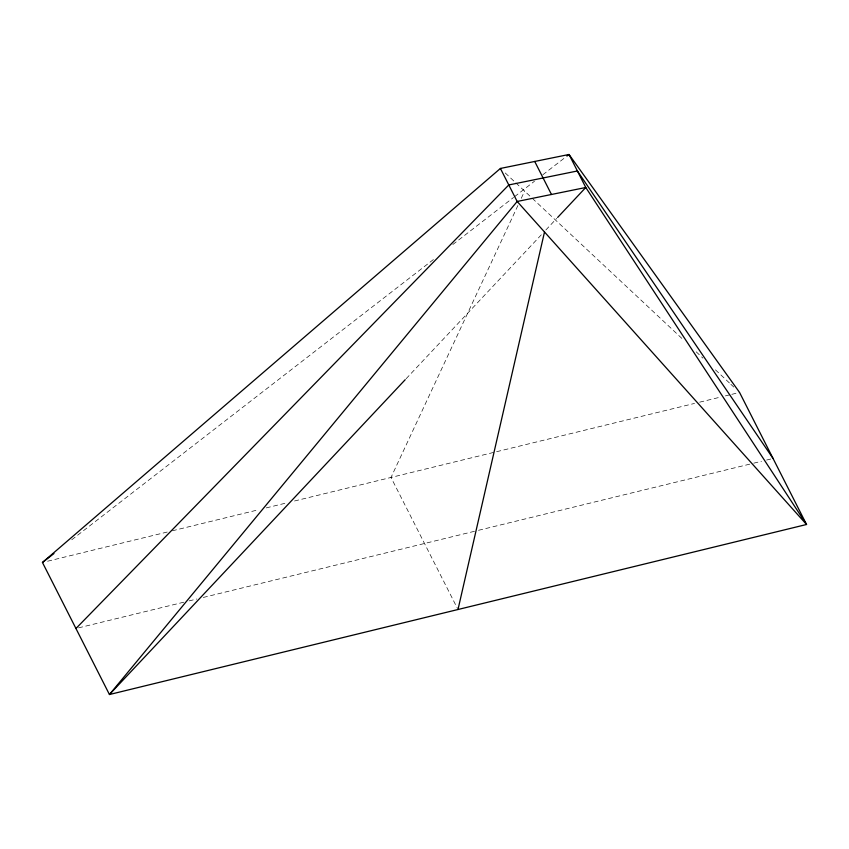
<?xml version="1.0" encoding="UTF-8"?>
<svg xmlns="http://www.w3.org/2000/svg" width="849" height="849" viewBox="0 0 849 849"><rect width="100%" height="100%" fill="white"/><g stroke="black" fill="none" stroke-linecap="round" stroke-linejoin="round"><path stroke-width="0.64" stroke-dasharray="4.25 3.18" d="M517.911 205.5L391.007 477.456L457.399 608.33M521.265 198.305L524.618 191.121M406.13 378.718L542.224 233.846M545.854 229.983L556.742 218.395M71.762 539.762L435.028 258.298M452.825 244.512L513.539 197.467M514.59 196.65L534.477 181.24M542.851 174.756L565.89 156.906M47.597 561.221L167.211 532.047M172.358 530.784L258.531 509.771M266.246 507.893L286.824 502.873M294.539 500.984L694.535 403.424M699.682 402.171L720.26 397.152M725.407 395.889L730.554 394.636M731.838 394.329L739.553 392.44M78.522 627.867L183.989 602.153M189.125 600.89L196.851 599.012M203.282 597.441L477.234 530.625M478.518 530.307L752.479 463.49M753.763 463.172L761.479 461.294M766.626 460.041L771.762 458.778M505.251 172.984L514.929 182.057M515.905 182.96L531.368 197.435M532.323 198.348L683.657 340.078M696.18 351.815L702.93 358.14M715.463 369.877L729.917 383.419M730.883 384.321L733.769 387.027"/><path stroke-width="1.27" d="M457.993 609.508L544.506 231.989M405.228 379.683L109.447 694.524L42.45 562.473L500.411 168.452L569.032 154.476L739.553 392.44L806.55 524.491L109.447 694.524L517.158 201.468L585.778 187.491L806.55 524.491L517.158 201.468L500.411 168.452M557.655 217.429L585.778 187.491L569.032 154.476L566.93 156.099M75.943 628.504L508.784 184.955L577.405 170.978L773.057 458.471M42.45 562.473L53.965 553.548M534.721 161.459L551.468 194.474"/></g></svg>
